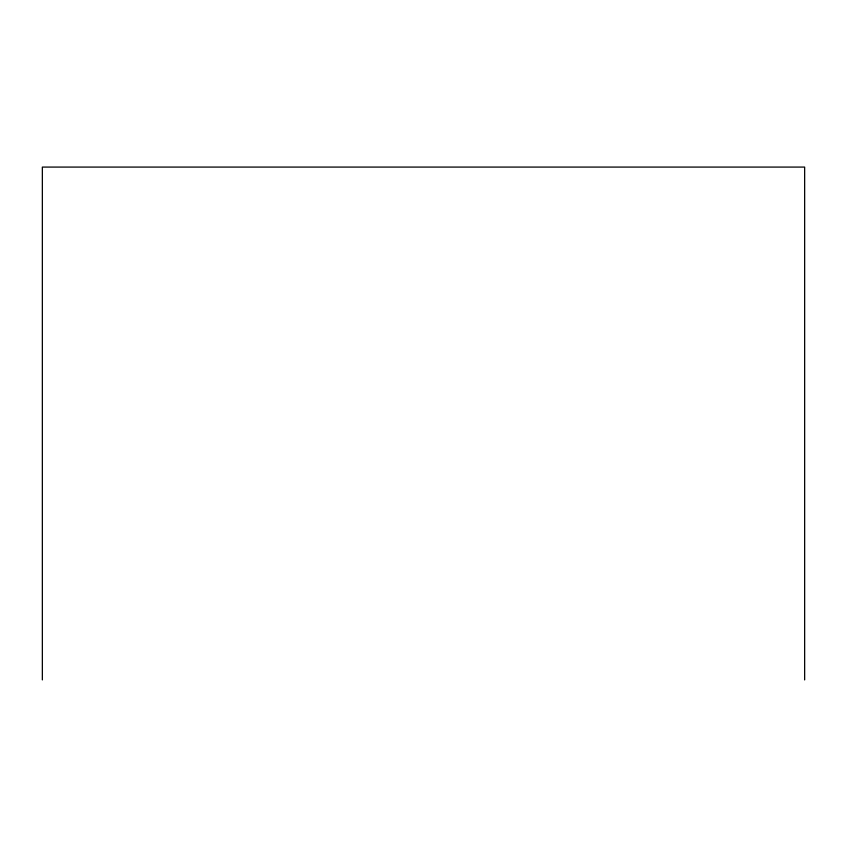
<?xml version="1.0" encoding="UTF-8"?>
<svg xmlns="http://www.w3.org/2000/svg" width="847" height="847" viewBox="0 0 847 847"><rect width="100%" height="100%" fill="white"/><g stroke="black" fill="none" stroke-linecap="round" stroke-linejoin="round"><path stroke-width="1.27" d="M804.65 679.919L804.65 167.081L42.35 167.081L42.35 679.919"/></g></svg>
